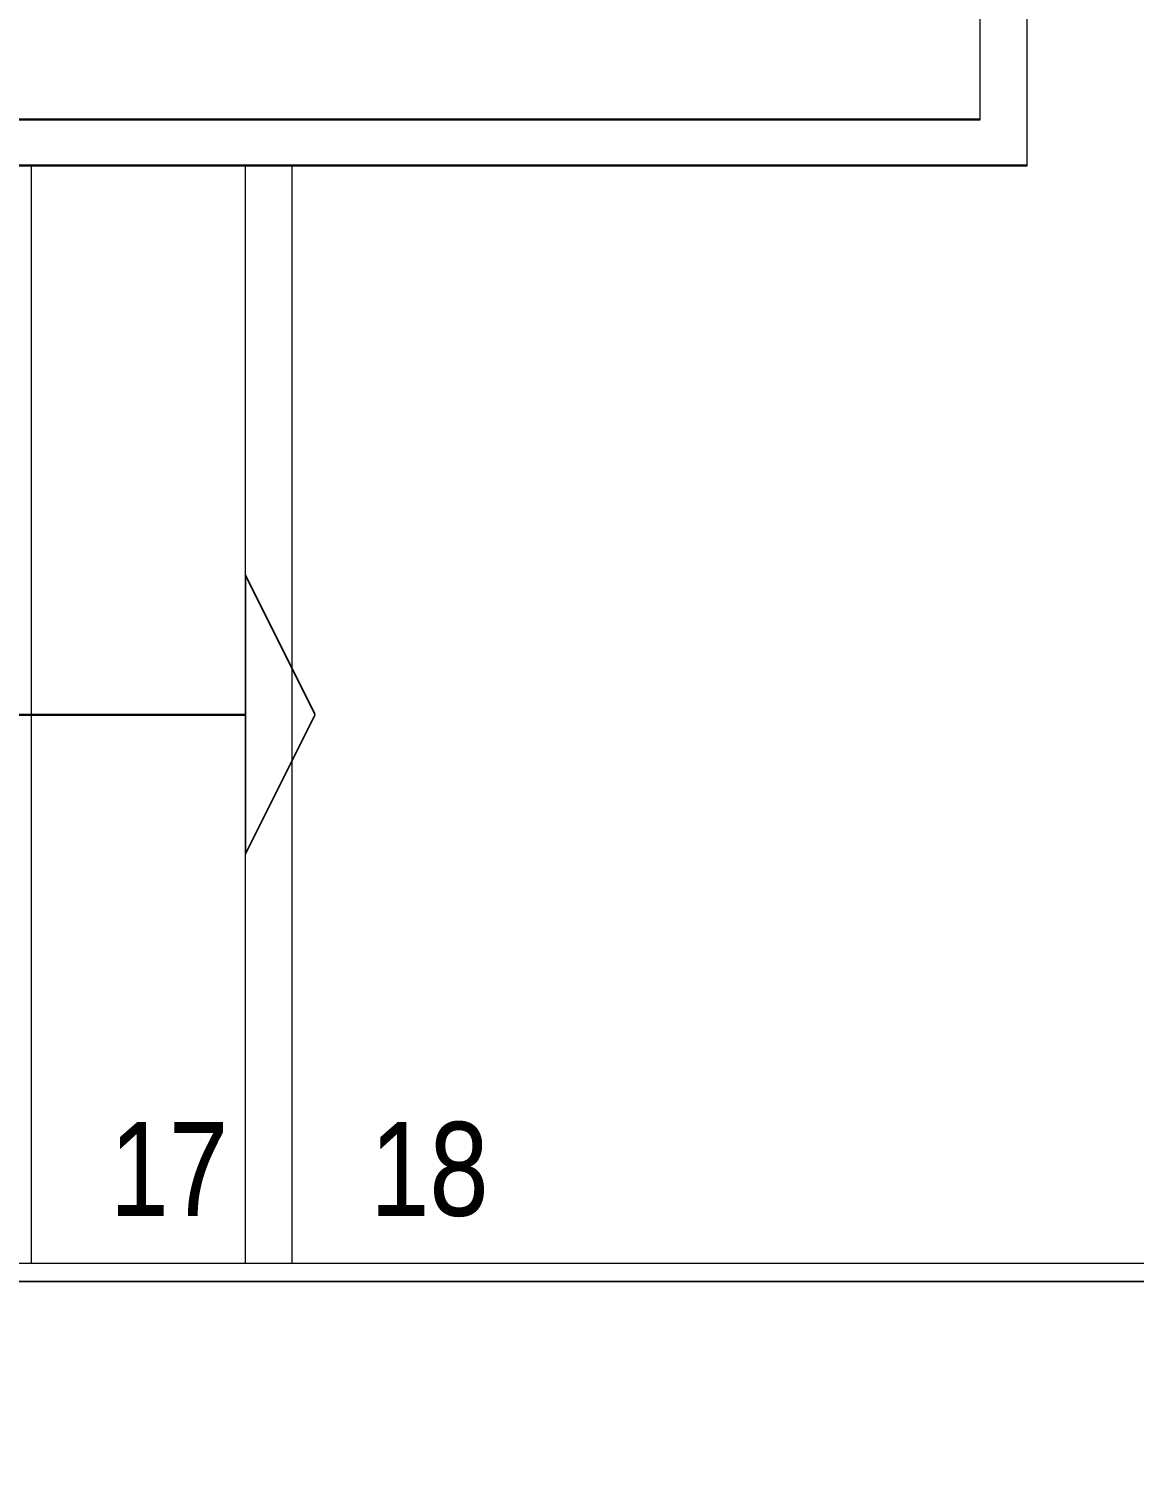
# Model space of a CAD drawing. Extents: x -3709 to 34975, y -230 to 8245.
# Drawn here: x 10138.5 to 10257.4, y 333.5 to 487.2 of the extents above; entities that cross this region are included whole.
import ezdxf
from ezdxf.enums import TextEntityAlignment as Align

# ---------------------------------------------------------------- set-up
doc = ezdxf.new("R2010")
doc.units = 0
doc.linetypes.add('DOT2', pattern=[0.125, 0, -0.125])
doc.layers.get('0').update_dxf_attribs({"color": 9, "lineweight": 9})
for name, color, linetype, lineweight in [('01', 9, 'Continuous', 9), ('14', 9, 'Continuous', 9), ('19', 9, 'Continuous', 9), ('19D', 9, 'DOT2', 9), ('21', 9, 'Continuous', 9)]:
    doc.layers.add(name, color=color, linetype=linetype, lineweight=lineweight)
doc.styles.add('MuuM_TEXT-STANDART', font='ARIALN.TTF')

# ---------------------------------------------------------------- blocks, each defined once
blk = doc.blocks.new('0_arrowstairs')
blk.add_lwpolyline([(0, 0), (0, -30), (15, 0), (0, 30)], close=True)
blk = doc.blocks.new('*U521')
blk.add_lwpolyline([(0, 0), (0, 392)])
blk.add_circle((0, 0), 5)
at = {"rotation": 90}
blk.add_blockref('0_arrowstairs', (0, 392), dxfattribs=at)
blk = doc.blocks.new('merd.1.mekanik')
at = {"layer": '19', "linetype": 'Continuous'}
for points in [[(9324.71, 497.5), (9243.97, 497.5), (9243.97, 477.5), (9243.97, 477.5), (9518.97, 477.5), (9518.97, 492.5), (9523.97, 492.5), (9523.97, 472.5), (9518.97, 472.5), (9238.97, 472.5), (9238.97, 472.5), (9238.97, 502.5), (9322.38, 502.5)], [(9439.97, 354.5), (9439.97, 472.5)]]:
    blk.add_lwpolyline(points, dxfattribs=at)
at = {"layer": '19D'}
for points in [[(9416.97, 354.5), (9416.97, 472.5)], [(9444.97, 354.5), (9444.97, 472.5)]]:
    blk.add_lwpolyline(points, dxfattribs=at)
at = {"layer": '19', "xscale": 0.5, "yscale": 0.5, "zscale": 0.5, "rotation": 270}
blk.add_blockref('*U521', (9243.97, 413.5), dxfattribs=at)
at = {"layer": '21', "style": 'MuuM_TEXT-STANDART'}
for s, p in [('17', (9438.11, 369.67)), ('18', (9466.11, 369.67))]:
    blk.add_text(s, height=10, dxfattribs=at).set_placement(p, align=Align.TOP_RIGHT)

msp = doc.modelspace()

# ---------------------------------------------------------------- linework, layer by layer
at = {"layer": '01'}
for points in [[(10395.84, 352.5), (10395.84, 312.5), (9795.84, 312.5), (9795.84, 662.5), (10395.84, 662.5), (10395.84, 622.5), (9845.84, 622.5), (9845.84, 352.5)], [(10395.84, 662.5), (9795.84, 662.5), (9795.84, 312.5), (10395.84, 312.5), (10395.84, 352.5), (9845.84, 352.5), (9845.84, 622.5), (10395.84, 622.5)]]:
    msp.add_lwpolyline(points, close=True, dxfattribs=at)
at = {"layer": '14'}
msp.add_lwpolyline([(9847.84, 354.5), (10378.84, 354.5), (10378.84, 354.5), (10378.84, 354.5), (10378.84, 384.5), (10397.84, 384.5), (10397.84, 334.5), (10593.84, 334.5), (10593.84, 394.5), (10658.84, 394.5), (10658.84, 740.5), (10643.84, 740.5), (10643.84, 759.5), (10658.84, 759.5), (10658.84, 1010.5)], dxfattribs=at)

# ---------------------------------------------------------------- block references
for p in [(721.87, 0), (721.87, -0.1)]:
    msp.add_blockref('merd.1.mekanik', p)

doc.saveas('drawing.dxf')
